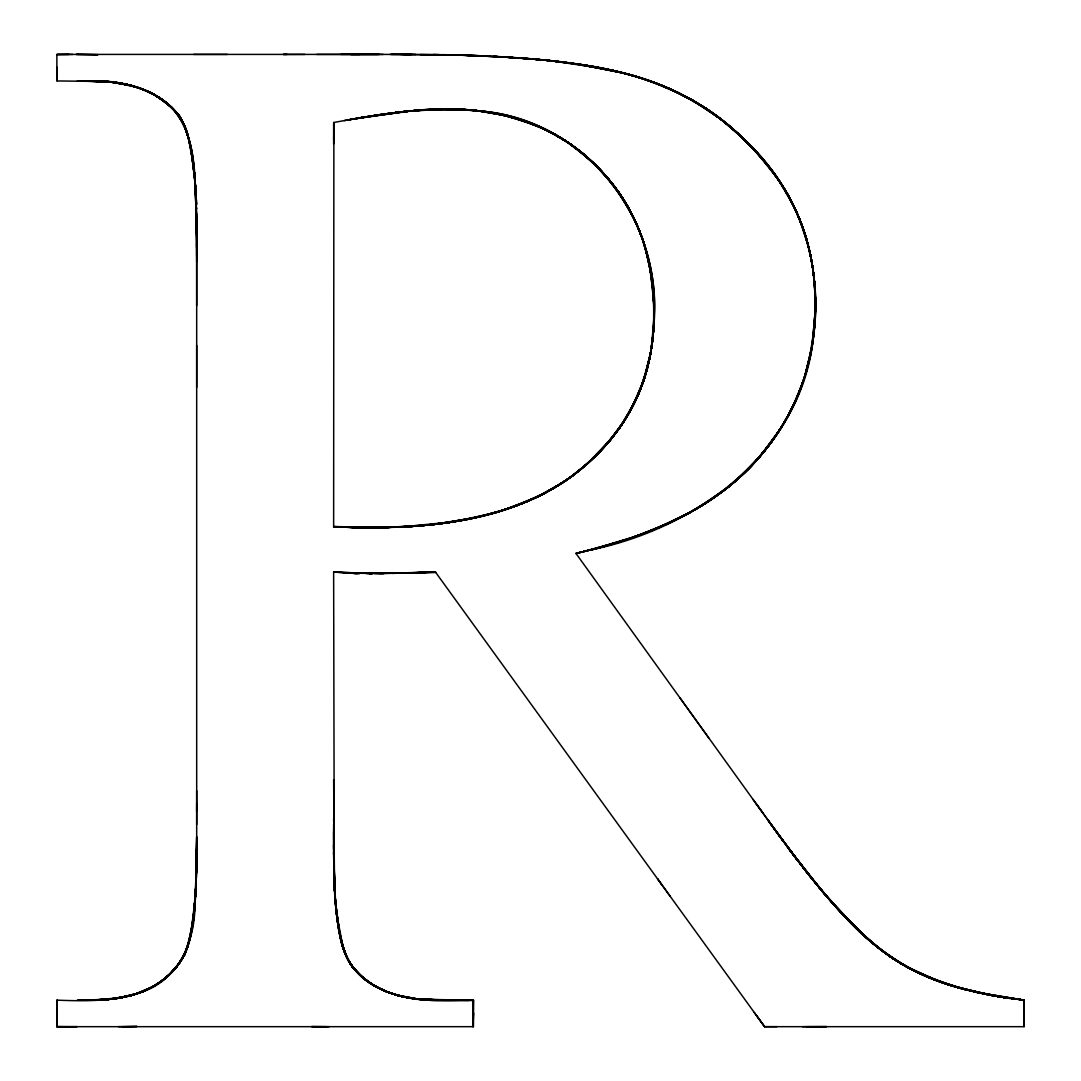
<?xml version="1.0" encoding="UTF-8"?>
<svg xmlns="http://www.w3.org/2000/svg" width="1081" height="1081" viewBox="0 0 1081 1081"><rect width="100%" height="100%" fill="white"/><g stroke="black" fill="none" stroke-linecap="round" stroke-linejoin="round"><path stroke-width="1.5" d="M196.688 387.39L196.688 345.447M333.637 139.733L333.637 122.518L357.487 118.207M196.688 261.453L196.418 207.944M196.661 247.738L196.593 219.538M192.837 922.498L187.824 946.118L184.446 955.59C198.553 918.174 195.607 877.137 196.688 837.924M196.688 824.546L196.688 790.697M196.607 860.746L196.688 836.856M543.77 128.653C523.663 119.707 502.206 113.856 480.396 111.032C586.564 119.572 664.247 222.267 653.775 326.246L653.654 298.626C655.897 337.191 649.37 376.891 630.264 410.834M196.593 861.814L196.688 846.193M335.678 905.067L339.677 933.943C333.191 899.527 333.718 864.327 333.637 829.438M790.184 199.012L778.752 180.081L755.497 151.043C808.953 205.471 826.546 287.681 809.101 360.851L814.425 327.286M196.688 841.775L196.323 877.515M196.634 811.182L196.688 803.359M189.932 143.759L193.945 168.041L195.296 183.648L196.161 199.877L194.539 174.757L191.053 149.219L195.539 187.175L196.688 227.037L196.688 854.449L195.742 891.514L193.094 920.85L195.945 887.042L196.688 849.463M333.637 850.409L333.637 832.181M333.637 143.922L333.88 122.491L333.637 526.92L386.039 527.447L429.184 524.934L410.821 526.461C473.816 522.272 540.432 506.759 588.199 462.884L567.984 479.072L588.253 462.844L611.13 438.994M196.688 837.099L196.445 872.651M473.464 1000.56L473.14 1026.68L473.221 1000.155L451.196 1000.155M678.733 92.912L658.126 83.967L677.733 92.453L695.421 101.979C666.369 84.71 633.79 74.184 600.671 68.103L620.832 72.373L578.105 64.171C638.385 71.859 698.461 94.223 742.323 137.544C797.575 186.81 823.952 263.521 813.452 336.434C817.952 299.032 814.858 260.399 801.872 224.875L807.169 241.455L812.196 264.088C806.399 229.348 792.049 196.066 770.213 168.393L778.658 179.959L770.213 168.393M187.878 945.943L193.594 916.891L195.729 891.92L196.418 859.8M653.843 302.423L652.667 286.208L654.113 312.747L653.748 327.3L653.721 298.883L654.032 318.003M815.398 302.126L814.628 324.651L815.412 303.91L814.534 287.343M815.385 301.207L814.979 319.949C816.682 288.343 813.047 256.278 802.413 226.375M56.874 1014.356L57.158 1000.155L56.874 1026.68L473.464 1026.68L473.464 1000.155C429.995 1002.236 372.432 1002.492 347.555 959.009C356.662 975.67 373.283 987.156 390.957 993.344L378.58 988.048L367.824 981.453M196.31 878.34L196.472 870.664C194.512 908.999 197.066 957.482 160.947 981.548L168.582 975.17L160.947 981.548M795.103 401.727L787.644 416.644C808.872 378.526 817.304 334.097 815.06 290.721C817.425 334.137 808.939 378.499 787.644 416.644C799.048 395.605 807.277 372.904 811.48 349.325M56.874 1012.667L57.279 1000.155L56.874 1013.235M196.174 881.501L194.256 911.094L195.891 884.447M196.323 877.758L196.472 870.664M653.64 327.381C655.086 304.964 652.816 282.438 648.532 260.426L648.127 258.818C660.302 314.206 654.87 375.85 622.44 423.671C586.726 478.059 525.069 510.191 461.938 520.353L491.733 513.637M644.006 379.323C650.965 358.851 653.667 337.218 654.086 315.666L651.424 348.65L653.478 330.367C651.248 366.094 638.885 401.078 617.954 430.143L633.588 404.537L643.668 380.796M473.464 1012.802L473.1 1026.68L473.464 1013.289M807.169 241.455L800.818 222.213L802.71 227.267L792.968 204.255L784.333 188.77C800.778 215.538 810.601 246.13 813.912 277.304C811.493 254.562 805.602 232.212 796.211 211.349C809.48 240.252 815.182 272.223 815.412 303.91L814.871 287.924L815.398 307.707L812.709 340.529C817.074 311.531 816.074 281.722 810.047 253.035M195.769 890.879L196.688 848.801L195.769 890.879L196.512 867.57C193.837 902.824 198.323 945.47 171.136 972.805L178.46 964.333C167.231 979.129 151.029 989.723 133.247 994.898C153.57 989.061 171.811 975.927 182.878 957.807M653.775 326.246L653.721 298.883M196.539 865.827L195.62 893.892L195.742 891.514L193.594 916.891L190.824 934.349L187.27 947.794M815.398 307.707L813.196 338.312L813.804 333.651C803.534 450.655 697.407 528.704 589.456 550.229L637.885 535.69L674.179 520.61C647.573 533.325 619.467 542.648 590.902 549.837C625.683 541.23 659.761 529.109 691.191 511.772L654.289 529.406M653.654 327.057L654.059 317.057M196.188 881.407L194.121 912.634L191.323 931.863M195.512 895.649L190.824 934.349L194.918 903.513L196.215 880.758M652.762 338.664L653.437 329.529L652.289 342.812C656.802 301.329 652.505 257.967 634.709 219.835C646.951 245.995 652.654 274.763 653.87 303.504C652.897 279.493 648.884 255.454 640.263 232.942M653.654 326.313L653.816 301.748L652.667 286.208L653.465 295.708M196.242 879.92L193.404 918.35M815.277 310.882L811.696 349.285M653.748 299.491C655.397 332.205 651.073 365.581 637.736 395.687L646.424 371.54L651.208 350.109L643.965 379.58M636.56 398.524C647.924 373.404 653.41 345.961 654.019 318.449M653.654 326.489L653.91 304.68L650.654 271.561L652.735 286.884M813.858 276.101L811.926 262.467C816.75 291.316 816.412 320.976 811.331 349.758M161.88 980.899L170.663 973.278L177.5 965.59L170.947 972.886C192.945 952.402 193.134 920.147 195.702 892.352M194.337 910.337L195.688 892.568M653.424 330.759L650.303 355.149L653.275 333.11M193.323 919.093L190.026 937.551L193.323 919.093L195.729 891.92M652.289 342.772L653.437 331.313L650.303 355.19M194.931 903.297C195.499 940.7 178.608 981.021 139.895 992.696C165.934 983.48 187.594 960.698 191.148 932.7C188.459 947.942 182.257 962.712 170.636 973.319C182.986 962.076 188.824 946.132 191.648 930.038M193.594 916.891L194.566 907.891M653.437 331.313C651.221 360.108 643.249 388.552 628.683 413.604L638.02 395.119L643.546 380.823L641.546 386.417M809.101 360.851C818.033 320.706 817.668 278.209 806.372 238.536M192.972 921.877L194.107 912.769M812.007 346.582L812.939 340.231C806.399 389.417 782.212 435.359 747.214 470.249M649.546 358.838L652.424 340.961M177.325 965.819C189.486 950.902 191.621 931.052 194.121 912.634L191.432 931.254L187.405 947.375M190.959 933.633L192.837 922.458M808.669 362.527L812.155 345.812L804.899 376.134L812.223 345.096C805.561 387.376 786.063 427.157 757.632 459.074M810.25 355.635L812.155 345.812M643.992 379.255L651.208 350.109M649.1 360.959L650.343 354.946L643.938 379.661L632.628 406.442L639.506 391.592L646.424 371.54L650.6 353.649C645.411 381.782 633.885 408.713 616.832 431.697C631.263 412.185 641.749 389.957 647.83 366.473M811.088 351.379L804.115 378.607L796.94 397.659M191.337 931.741L184.77 954.199L178.351 964.468M810.358 355.176L804.48 377.445L797.183 397.105L789.779 412.618M797.238 396.984L799.372 391.808L792.008 408.307L803.426 380.728L809.385 359.676M648.83 362.149L639.682 391.187L627.115 416.293L638.02 395.119M644.208 379.377L647.897 366.243L643.195 381.809M642.506 383.796L647.492 367.702M801.089 387.876L804.805 376.404M806.007 372.526C797.116 402.483 781.82 430.454 761.673 454.331L780.941 427.941C755.241 469.586 715.919 501.395 671.747 521.772C716.068 501.408 755.403 469.357 781.185 427.644L762.929 452.844M187.824 946.118L187.189 948.051L188.229 944.713L183.405 956.861M799.305 391.984C783.617 430.873 756.957 465.087 723.757 490.612C761.875 461.587 790.927 420.658 805.277 374.904M797.481 396.132L804.507 377.323M638.168 394.754L631.047 409.415L643.6 380.917L634.628 402.47L624.804 419.982L616.832 431.697M797.183 397.105L800.791 388.065L793.9 404.443M183.689 956.361L186.189 950.51C177.919 970.441 159.907 985.264 139.922 992.682C151.651 988.061 162.636 981.507 171.487 972.454L162.88 980.143L151.056 987.696M183.162 957.28L186.972 948.672M797.481 396.416C781.009 434.548 754.214 468.059 720.865 492.787M637.006 397.308L625.858 418.401M796.157 399.402L789.225 413.685L778.509 431.765M629.804 411.699L636.844 397.889M780.617 428.522L786.914 417.334M632.953 405.78C621.197 428.184 605.171 448.129 586.118 464.749L602.941 448.412L611.008 439.089M606.455 444.467L625.034 419.806L612.941 436.629L622.44 423.671L637.141 397.173C627.142 418.279 613.994 437.954 597.253 454.304L616.075 432.67L610.387 440.17M619.291 428.36L620.372 426.725L607.941 442.778L598.239 453.304L610.387 439.953L619.616 427.833L606.482 444.318M784.928 421.387L776.847 434.238L782.428 425.617C770.388 444.575 756.146 462.073 739.701 477.37L754.416 462.668L770.131 443.642L780.698 428.36M627.629 415.401C603.82 454.939 566.525 485.788 523.745 502.868M781.185 427.644C765.132 452.844 744.647 475.221 720.581 492.99M625.034 419.806L609.373 441.129M182.608 958.293L175.825 967.711L174.636 969.076L180.014 962.198L168.704 975.17M775.442 436.319L757.565 459.155M622.44 423.671L610.387 439.953L586.118 464.762L605.468 445.588M758.592 457.979L771.888 441.345L761.402 454.642M762.456 453.398L738.255 478.68M708.704 501.233C729.026 487.653 747.782 471.681 763.145 452.588M171.352 972.603L177.243 965.928C148.962 1002.519 98.371 1001.722 56.874 1000.155L56.874 1026.95L77.035 1026.68L64.955 1026.815M162.88 980.143L169.433 974.508L178.581 964.171L169.731 974.103M610.657 439.643L598.496 453.047L581.51 468.478L588.875 462.29M607.941 442.778L594.185 457.385M754.416 462.668C716.865 503.881 664.977 528.312 612.319 544.081M809.818 875.759L775.509 830.64L575.997 553.458C640.803 538.811 706.447 513.732 752.903 464.303M740.593 476.559L752.39 464.857M751.768 465.519L728.918 486.585L744.863 472.505M586.74 464.222L600.887 450.628C557.377 497.949 493.044 518.556 430.711 524.798L471.532 518.299L461.938 520.353M77.359 1000.155C103.046 1000.695 129.95 999.52 152.948 986.683L132.868 995.02L107.424 999.52C129.977 997.763 152.786 990.318 169.433 974.508M162.015 980.791L167.596 976.116M586.578 464.344C560.39 487.599 528.366 503.314 494.814 512.772M558.674 485.193L574.687 474.181L558.674 485.193L541.838 494.666L561.201 483.612L574.389 474.41M728.337 487.045L702.974 504.854L686.867 514.178L713.001 498.355L729.675 486.018M726.473 488.504L694.651 509.948L672.652 521.366M574.97 473.964C506.286 525.231 416.131 529.933 333.637 526.839L357.757 527.636L396.835 527.163L350.595 527.312M576.686 472.64C552.364 491.423 524.055 504.53 494.558 512.88M553.594 488.261L566.498 480.113L553.648 488.234L531.974 499.354M574.687 474.181C522.988 513.205 456.533 524.92 393.281 527.325M154.124 986.061L163.92 979.318M597.523 548.202L593.577 549.243L629.52 538.581L651.384 530.568L622.278 540.986L575.997 553.458L597.523 548.202L593.131 549.351C632.412 539.297 670.842 524.866 705.353 503.354L702.38 505.219L722.392 491.652M103.803 999.803L90.655 1000.155C107.857 1000.06 125.301 998.331 141.476 992.115L139.895 992.696L152.218 987.075L163.217 979.872M566.498 480.113L540.081 495.517L522.826 503.26M702.38 505.219L709.879 500.476C688.07 514.515 664.653 525.934 640.29 534.838L674.99 520.204L671.247 522.001M690.016 512.435L713.001 498.355M694.651 509.948L704.474 503.908L681.827 516.772L665.342 524.677M564.498 481.518L537.96 496.544L514.84 506.232L534.892 498.03L546.824 492.044L530.176 500.152L502.125 510.57L525.92 501.949M686.867 514.178L691.191 511.772M540.257 495.436L557.323 486.058M547.31 491.787L517.367 505.354L500.841 510.962M671.625 521.826L687.719 513.705M143.408 991.304L153.678 986.304M152.218 987.075L133.341 994.831L144.813 990.696M537.96 496.544L504.286 509.908L477.64 517.164M641.938 534.244L666.274 524.258M512.326 507.178L532.595 499.071M643.303 533.73L658.505 527.704M513.34 506.813L499.679 511.327L526.825 501.57M509.746 508.111L527.487 501.287M637.885 535.69L654.586 529.285M632.493 537.46L661.748 526.298L632.493 537.46L596.915 548.364M507.813 508.813L514.461 506.408L494.733 512.772L502.341 510.502M593.131 549.351L622.278 540.986L645.222 533.041M626.034 539.797L629.912 538.46M133.274 994.844L142.57 991.655M143.057 991.439L130.936 995.56L118.14 998.168L131.72 995.371L138.557 993.128L118.397 998.209L91.439 1000.155M616.548 542.784L636.479 536.203M79.953 1000.155L102.033 999.898L116.37 998.506L138.327 993.155L120.775 997.804L107.424 999.52M138.368 993.182L117.275 998.385M609.657 544.838L628.466 539M627.764 539.243L608.954 545.04L622.278 540.986M486.22 515.069L511.745 507.394M507.651 508.867L476.343 517.434L493.22 513.259L449.993 522.339L466.452 519.529L452.655 521.907M500.611 511.002L470.14 518.745L440.143 523.65M484.437 515.529L500.517 511.016M592.374 549.526L604.36 546.31L575.997 553.458L598.833 547.837M590.902 549.837L604.549 546.256M131.841 995.25L110.492 999.236L93.493 1000.155M94.533 1000.128L122.842 997.439L105.56 999.668L78.035 1000.155L109.654 999.317L131.733 995.25M118.221 998.236L131.72 995.371M471.532 518.299L442.926 523.299L418.658 525.866L453.25 521.812L470.14 518.745C428.806 527.028 386.403 528.609 344.353 527.096L401.673 526.92L453.061 521.839L438.994 523.799M463.168 520.137L472.383 518.272L453.425 521.785M333.637 526.92L336.948 527.001L333.637 526.92C381.174 528.406 429.265 527.879 475.91 517.529L434.657 524.353M349.595 119.64L392.119 113.019M121.153 997.749L122.842 997.439M344.19 120.613L382.228 114.316M349.825 119.599L367.081 116.667M356.338 118.424C396.2 111.924 436.846 106.087 477.248 110.654L448.98 108.978L429.319 109.546L451.142 109.019L476.735 110.586L463.357 109.465M373.107 115.721L360.365 117.734L409.267 111.046L435.548 109.397L409.267 111.046L425.59 109.694M381.512 114.397L356.771 118.342L412.618 110.721L381.512 114.397L404.335 111.546M370.04 116.208L391.917 113.046M371.783 115.924L403.105 111.667L426.482 109.722M411.118 110.87L351.636 119.275C388.538 112.924 426.036 107.438 463.587 109.505L461.209 109.343L477.248 110.654M109.654 999.317L118.41 998.209L101.33 999.911L80.305 1000.155M427.049 525.136L450.899 522.204M393.457 112.87L411.253 110.857M438.575 523.839L430.751 524.758L441.859 523.434L427.09 525.136M424.59 109.749L395.214 112.627L407.983 111.181M395.214 112.627L411.739 110.816M394.633 112.694L417.388 110.276M92.817 1000.155L116.586 998.398L98.303 1000.006M409.726 526.515L435.535 524.231M367.31 527.636L395.011 527.244L423.887 525.366M403.105 111.667L421.198 109.965M101.33 999.911L116.532 998.493M406.848 111.289L448.98 108.978L463.668 109.478M418.306 525.893L432.873 524.569M406.294 526.974L417.104 526.001M406.442 526.96L429.089 524.947M596.861 166.515L611.697 182.878L627.939 206.768C608.779 173.541 579.538 146.259 545.189 129.247L568.768 143.003L582.916 153.637L568.768 143.003L551.364 132.544C567.147 141.03 581.713 151.678 594.536 164.204C548.175 117.14 477.829 103.452 414.131 110.586L426.711 109.708M405.78 111.397L425.955 109.667M429.833 109.478L451.817 109.032L430.157 109.424M419.86 525.758L387.701 527.42M413.401 110.64L441.237 109.019L462.844 109.492M421.671 109.938L426.644 109.694M429.968 109.532L464.479 109.627L431.468 109.33L463.519 109.546M429.062 109.492L462.492 109.478M407.74 526.609L352.676 527.406L373.202 527.636M386.039 527.447L406.902 526.663M380.742 573.471L425.346 572.417M405.037 526.758L384.836 527.46L397.605 527.069M431.468 109.33L439.913 109.046M966.549 989.845L994.304 995.885L1024.126 1000.155L1024.126 1026.68L764.564 1026.68L435.44 572.065L374.35 573.498M356 573.403L348.041 573.025L390.984 573.092M416.55 572.687L435.454 572.092M411.51 572.781L425.887 572.376M368.729 527.636L395.011 527.244M84.007 1000.155L101.925 999.898M122.342 1026.68L137.084 1026.45L118.478 1026.68M340.758 54.415L383.187 54.415M432.968 109.262C463.06 108.141 493.598 110.87 522.326 120.288L507.016 115.91L478.802 110.87L483.45 111.424L497.328 113.721L475.167 110.397L446.183 108.965L468.411 109.83M378.377 573.498L399.686 573.227M68.887 54.415L56.874 54.536L72.643 54.415M287.127 54.415L283.236 54.455L304.774 54.415M381.715 527.514L333.637 526.542L357.757 527.636M369.27 573.525L384.079 573.43L375.648 573.457M372.283 573.471L333.637 572.092L334.299 883.758L333.637 852.085M806.777 1026.68L826.533 1026.626L802.426 1026.68M227.321 54.415L193.661 54.415M371.54 573.511L346.406 572.916L355.852 573.281M360.054 54.415L316.774 54.415M410.685 54.415L56.874 54.415L56.874 80.94L107.249 81.548M400.551 54.415L412.037 54.415M391.457 54.415L415.685 54.455M442.48 1000.155L412.388 998.493L430.738 1000.02L415.28 998.993L442.021 1000.128L414.091 998.736L397.754 995.533L418.388 999.249L468.695 1000.479M350.122 963.549L352.73 967.509L363.121 977.832L351.649 965.928L361.554 976.427L374.756 986.021C364.135 979.143 353.338 971.008 347.758 959.293C361.419 984.521 391.146 996.479 418.401 999.249L403.375 996.844L390.025 993.02L404.267 997.033L419.658 999.357L396.011 994.993L418.401 999.249L473.464 1000.222M420.333 54.55L439.264 54.658M452.52 1000.155C424.792 1000.722 394.916 999.466 371.04 983.642C383.133 991.277 396.741 996.114 410.861 998.182L402.389 996.628L386.498 991.682M776.847 1026.68L764.564 1026.68L754.268 1012.465M329.381 1026.68L311.679 1026.599L326.881 1026.68M389.89 54.415L449.764 54.834L402.767 54.415M77.251 80.94L113.451 82.129L138.395 87.71M448.75 1000.155L429.508 999.979L453.79 1000.155M441.237 109.019L475.748 110.465L467.316 109.749M429.508 999.979L451.25 1000.155M432.9 54.604L445.683 54.726M366.081 573.471L372.742 573.525L333.637 572.092L357.487 573.525L344.055 572.768M425.022 999.803L442.048 1000.155C403.699 1002.425 354.798 988.115 342.866 946.983C346.947 963.347 358.797 976.251 372.904 984.845C350.095 972.859 340.826 947.902 337.704 923.877L343.853 949.875M56.874 1026.518L74.63 1026.68M76.075 54.415L98.006 54.712L76.656 54.415M103.127 81.224L91.128 80.94C109.14 81.224 127.423 82.953 144.246 89.858L130.517 85.291L107.397 81.561L132.409 85.777C116.829 81.643 100.601 80.818 84.561 80.94L113.451 82.129L88.291 80.94C109.046 80.791 130.261 83.102 149.273 91.939M433.792 54.618L460.195 55.117L443.967 54.699M367.648 527.636L342.015 527.109M463.168 1000.155L473.464 1000.357M457.52 1000.155L471.87 1000.479M443.548 54.699L460.195 55.117M343.582 527.163L363.459 527.636M379.39 54.415L350.73 54.415L378.404 54.415M472.235 55.644L454.061 54.942L504.827 56.969L537.946 59.482L495.26 56.482M352.757 573.335L359.689 573.525L343.623 572.741M463.573 55.212L511.367 57.388L465.438 55.266M463.222 55.212L482.058 55.834L469.505 55.388M85.467 80.94L115.424 82.44M454.061 54.942L455.479 54.996M91.128 80.94L105.776 81.494M463.56 109.519L449.845 108.992L463.763 109.586M473.924 55.509L490.166 56.226M494.598 56.469L512.84 57.496L493.476 56.388L537.946 59.482M422.712 999.533L431.778 1000.047M511.367 57.388L499.071 56.671C579.538 60.941 667.153 71.549 730.256 126.72L750.944 146.205L768.942 166.852M434.157 1000.114L417.334 999.141L431.86 1000.047M499.976 56.712L534.163 59.104M162.15 99.52C146.34 88.669 127.423 83.129 108.424 81.697L132.72 85.872L111.965 81.967L90.061 80.94C129.355 79.116 179.216 95.277 188.635 138.463C184.865 117.343 168.758 101.641 150.273 92.493M519.65 57.996L539.905 59.671M519.583 57.996L542.419 59.914L530.068 58.847M456.074 109.14L485.653 111.775L466.127 109.654L476.735 110.586M523.745 58.293L552.229 60.887L528.42 58.631C571.295 62.441 614.603 67.86 655.208 82.845M536.135 59.293C583.172 63.928 631.304 70.481 674.382 91.074C634.601 72.116 590.456 65.009 546.986 60.374L564.471 62.36M543.986 60.077C576.97 63.495 610.008 68.279 641.722 78.237L614.603 70.873L571.525 63.266M548.053 60.482L583.524 65.036M549.472 60.617L560.107 61.806M551.675 60.833L605.644 68.981M117.005 82.629L110.411 81.818L126.342 84.332C143.395 88.237 159.839 95.696 172.365 108.168L158.434 97.141C197.323 119.383 193.553 170.568 196.431 209.052C195.539 183.756 194.391 158.096 187.297 133.625C181.635 110.843 160.866 95.993 139.895 88.183L156.137 95.736L171.609 107.451M475.167 110.397L505.813 115.626L498.746 114.032M478.261 110.789L504.881 115.41L536.325 125.531L511.637 117.059L487.22 111.951L497.328 113.721M109.113 81.71L119.883 83.075M990.75 995.263L1024.126 1000.155L975.562 992.115L1024.126 1000.155L996.979 996.331L1011.857 998.601M558.701 61.617L571.876 63.306M965.252 989.534L993.453 995.736L1024.126 1000.155L988.075 994.723L947.591 984.588M410.01 998.114L419.658 999.357M485.734 111.735L482.748 111.329L504.881 115.41L498.909 114.073C523.88 119.261 547.986 128.923 569.133 143.26M478.897 110.884C582.173 118.356 660.775 215.538 654.046 317.422M838.41 909.689L861.3 932.998L829.668 899.892L803.278 867.827C830.411 901.959 859.084 936.078 895.73 960.401C851.652 930.849 818.668 888.082 786.941 846.247L821.087 889.933L850.49 922.417L842.802 914.431C874.84 951.185 917.485 978.237 965.063 989.493L958.05 987.534L983.71 993.831L1006.181 997.817L975.562 992.115M997.979 996.479L1012.87 998.736M477.37 110.721C524.555 115.356 570.295 136.571 602.212 171.96C589.334 158.394 574.984 146.246 558.836 136.746L570.228 144.016M997.858 996.466L1010.032 998.371C963.144 991.601 915.404 977.994 878.015 947.605L899.054 962.36M998.479 996.587L1009.897 998.358L975.467 992.088L940.781 981.98L961.185 988.466L926.133 976.278L900.297 963.13L902.986 964.738L888.258 955.374M989.223 994.952L952.888 986.007L935.551 980.048C959.442 988.98 984.386 994.763 1009.613 998.317M480.396 111.032L498.382 113.951M111.965 81.967C127.355 83.899 142.651 87.912 156.137 95.736M626.534 73.805L577.984 64.144L625.426 73.508M579.929 64.455L595.442 67.09M988.075 994.723L1007.276 997.979M578.105 64.171C609.292 68.914 640.371 75.765 669.328 88.588M410.861 998.168L397.065 995.317L418.212 999.222M1004.817 997.628L963.874 989.183L995.425 996.074M996.331 996.223L955.604 986.818L936.335 980.345L954.199 986.399M130.409 85.264L116.843 82.615L93.182 80.94C128.301 80.764 171.028 92.763 185.405 128.261L179.446 115.681L174.311 110.262M993.453 995.736L959.563 987.98M989.129 994.939L960.36 988.223M118.788 82.899L131.517 85.521L143.246 89.453M491.26 112.64L509.313 116.478L536.325 125.531M597.874 67.441L627.034 73.927M492.76 112.91L511.637 117.059M397.876 995.574L401.983 996.533L388.903 992.642L379.944 988.656M526.069 121.585L498.922 114.14L509.637 116.775M499.017 114.14L518.299 119.018L531.244 123.477M508.597 116.316L524.717 121.113L541.513 127.761C567.741 139.625 590.78 157.88 609.225 179.905C592.239 159.718 571.471 142.692 547.864 130.801M333.637 818.682C334.921 864.949 330.056 913.729 347.028 957.888L342.501 946.361L340.042 935.592C343.204 960.86 361.446 981.534 384.606 990.912L404.267 997.033M501.084 114.532L518.434 119.059L536.676 125.68L555.134 134.625M394.754 994.588L403.375 996.844M640.317 77.778L620.413 72.265C690.502 88.088 753.119 133.949 788.765 196.391C768.402 160.988 739.35 130.652 705.312 108.114L717.852 116.883L688.273 97.885C708.893 109.113 727.648 123.531 744.593 139.746M947.686 984.615L966.184 989.777L946.834 984.075L919.782 973.386L937.281 980.71L955.604 986.818M624.115 73.157L649.208 80.683M512.989 117.464L518.434 119.059M507.354 115.991C529.136 121.585 550.08 130.436 568.768 143.003M509.313 116.478L525.298 121.315L519.475 119.369L546.783 130.261M178.338 114.735L172.028 107.843L161.974 99.506L175.946 111.802L180.946 118.653C164.096 93.317 132.22 82.751 103.019 81.224C125.937 82.724 149.61 88.683 167.474 103.803M127.126 84.507L143.881 89.709L139.895 88.183M637.682 77.008L662.977 86.034L689.61 98.709L675.044 91.182L652.451 81.778M842.802 914.431C872.408 947.497 909.743 974.049 952.888 986.007M638.236 77.116L662.153 85.656M398.673 995.75L384.106 990.696L386.268 991.588L372.296 984.467L362.324 977.116M647.641 80.17L681.03 94.101M933.335 979.183L948.618 984.683M656.275 83.251L649.046 80.643C678.571 91.142 706.433 106.478 730.351 126.801M521.38 120.018L541.513 127.761M526.65 121.829L531.73 123.666M913.067 970.157L942.673 982.629C898.487 968.698 862.476 937.754 832.627 903.297L844.437 916.188M526.744 121.883L538.392 126.396M525.771 121.491L542.5 128.193L556.391 135.341M940.119 981.751L908.918 967.995L893.514 958.942L880.015 949.199M652.829 81.926L671.382 89.52M924.971 975.778L929.836 977.778M916.188 971.711L934.781 979.683L906.081 966.455L909.972 968.549C874.529 949.807 846.842 920.026 821.087 889.933C849.504 923.282 880.745 956.496 921.674 974.265M657.018 83.534L677.733 92.453L695.421 101.979M923.093 974.873L930.187 977.913L903.824 965.171M659.302 84.426L674.166 91.034M142.097 89.007L152.435 93.669L163.245 100.411M376.31 986.885L388.903 992.642L400.267 996.128C377.472 989.98 353.933 976.454 345.136 953.361L345.42 954.104L340.015 935.727M665.626 86.912L693.097 100.601L706.825 109.113M534.852 124.896C603.482 152.299 650.911 222.091 653.424 295.64L652.019 280.857M145.367 90.399L151.286 93.142M389.417 992.817C368.607 984.764 348.677 969.495 342.866 946.983M142.503 89.169C160.65 96.587 178.541 109.154 185.405 128.261M373.607 985.372L387.43 992.061M154.569 94.966L145.219 90.372L156.38 95.885L168.758 104.816M756.051 151.759L737.58 133.152L716.757 116.072L700.826 105.208L721.446 119.586L692.759 100.411L675.652 91.696L703.339 106.816M921.998 974.413C901.027 964.82 881.623 952.023 864.827 936.2L889.163 955.982L915.445 971.346M677.733 92.453L693.178 100.655M150.435 92.561L153.921 94.412M688.246 97.871L705.69 108.37L688.246 97.871L692.759 100.411M900.297 963.13L907.162 967.049L882.65 951.199L865.678 937.051L868.759 939.848L852.693 924.444M548.283 131.004L566.647 141.611L590.496 160.285M894.555 959.644L906.837 966.873M550.999 132.355L569.092 143.233L582.916 153.637M150.678 92.804L163.366 100.506M690.083 98.898L706.461 108.884M155.124 95.128L163.353 100.276M902.149 964.252L875.934 945.916L856.963 928.917M152.759 93.831L167.474 103.776M889.595 956.28L902.5 964.455M376.607 987.034C356.771 976.805 343.109 957.428 340.015 935.335L343.15 947.834L347.69 959.306L353.433 968.238M374.972 985.994C364.108 979.359 353.811 970.792 347.798 959.388M742.025 137.273L725.729 122.95L700.826 105.208C726.216 121.099 748.498 141.584 767.321 164.825M375.148 986.237C365.216 979.967 355.608 972.481 349.352 962.374M705.312 108.114L715.338 114.991M563.228 139.395C585.497 153.434 604.401 172.325 619.764 193.621M567.403 142.111L582.335 153.151L593.212 162.853L581.47 152.407L596.698 166.258L611.697 182.878L624.953 201.674M720.5 118.856L718.595 117.437C739.215 132.963 757.403 151.583 773.05 172.095L760.956 157.245L740.35 135.706L745.471 140.598L763.74 160.474L741.296 136.584L743.444 138.638L720.5 118.856L745.471 140.598M569.092 143.233C586.902 155.84 602.995 170.974 616.021 188.526M161.974 99.506C202.715 129.396 193.404 187.445 196.688 231.766M882.515 951.104L869.84 940.754L878.745 948.145M577.119 149.029L598.523 168.096M350.406 964.184L356.906 971.995L352.217 966.671L359.473 974.494L367.756 981.413M163.609 100.682L172.095 107.911L169.866 105.843C180.986 115.032 186.486 128.68 189.648 142.381L185.878 129.828M854.22 926.174L878.556 948.037M725.729 122.95L737.58 133.152M729.459 126.058L743.809 138.99M863.746 935.2L871.097 941.821L837.937 909.162M359.473 974.494L361.284 976.184L352.217 966.671M169.352 105.33L173.311 109.073L170.636 106.519C181.297 115.64 186.54 129.044 189.648 142.381M849.639 921.566L865.178 936.592M862.098 933.741L840.478 911.918L851.679 923.606M347.866 959.266L352.879 967.509L362.203 977.008M602.212 171.96L595.063 164.623L612.819 184.311L612.076 183.365L618.575 192.013L634.209 218.767M857.314 929.282L821.087 889.933M742.323 137.544L756.308 152.029M352.541 967.076L361.649 976.521M850.301 922.228L829.668 899.892M171.325 107.181L178.595 115.045M596.604 166.163C624.642 193.58 643.276 229.942 650.1 268.466L645.06 247.117L639.439 230.821M830.113 900.405L843.248 914.918M352.879 967.509L356.879 971.968M814.979 882.461L788.495 848.369L809.669 875.948L789.4 849.612L826.438 896.149L811.588 878.299L807.696 873.489L831.681 901.838M763.943 160.718L755.889 151.475L773.05 172.095M834.627 905.581L814.588 881.974M755.497 151.043C778.969 176.325 797.346 206.593 806.764 239.887M819.506 888.014L826.127 895.798L808.21 874.124L778.239 834.383M819.047 887.447L824.357 893.744M757.376 153.164L772.104 170.798L782.185 185.337M653.437 296.194C651.248 263.332 642.546 230.604 625.345 202.309L633.723 217.74L641.628 236.55C633.182 213.335 620.197 191.945 603.725 173.555L618.575 192.013L617.156 190.08C629.534 207.593 639.263 226.996 645.208 247.644M606.765 176.987L616.454 189.121M800.508 864.219L820.263 888.947M789.076 849.166L811.588 878.299M609.441 180.162L619.926 193.837L627.939 206.768M788.495 848.369L797.413 860.219M777.225 177.906L793.738 205.917L782.887 186.472L769.631 167.69L782.887 186.472L795.251 209.119M774.428 829.141L795.9 858.26M782.766 840.572L768.483 820.871L796.967 859.638M756.051 803.615L797.589 860.449M775.023 829.843L798.521 861.652M769.753 822.641L784.955 843.275M752.917 799.264L762.551 812.412M756.524 1015.572L764.645 1026.68M767.605 819.655L782.239 839.856M708.731 737.877L679.881 697.785M670.206 896.352L657.532 878.758L662.14 885.204M617.129 190.04L630.466 211.376M617.481 190.513C637.236 218.065 648.87 250.954 652.451 284.587M788.454 195.81L778.158 179.243C795.44 204.66 807.007 233.82 812.196 264.088M618.724 192.202C630.399 209.241 639.466 228.037 645.262 247.873M179.446 115.681L183.324 123.275L177.473 113.6L183.865 124.437L187.716 135.003L190.688 147.638L188.27 137.098L193.796 167.15L192.661 158.623L192.256 156.015L195.661 189.716M177.635 113.802L183.324 123.275M781.59 184.405L788.549 196.012M178.108 114.424L183.067 122.721L188.635 138.463M347.825 959.212L352.73 967.509L346.569 956.874L343.42 948.605M178.487 114.91L183.148 122.883M785.684 190.972L791.968 202.255L800.237 220.727M791.968 202.255L786.455 192.296L797.278 213.552L804.656 233.091L802.859 227.686M788.076 195.148L796.44 211.673M183.865 124.437L182.081 120.586C194.202 146.773 194.472 176.271 196.647 204.485L195.688 190.121L196.688 230.118M635.196 220.862L641.776 236.928L646.938 254.13L651.221 274.939L650.384 270.088L650.938 273.263M639.384 230.699L640.911 234.631M333.853 868.84C335.178 900.257 335.164 933.376 349.258 962.239L342.528 945.753L347.001 957.82L342.137 944.267L339.583 933.498M185.824 129.45C194.026 154.407 195.539 180.973 196.188 207.066M185.864 129.598L187.716 135.003M801.872 224.875L805.426 235.482M642.627 239.523L649.222 263.994L653.505 296.072M186.54 131.382L188.783 139.003L184.554 126.099L179.122 115.748L172.919 108.695C197.891 137.544 193.729 179.905 196.526 215.47L195.539 187.175M812.223 264.291L808.953 248.252L799.278 218.321C807.575 239.306 813.02 261.494 814.344 284.06M645.06 247.117L651.221 274.939M806.723 240.441L810.493 255.211M809.534 250.765L806.642 239.414L810.547 255.494M336.623 913.702L343.15 947.834M343.028 947.469C337.84 928.606 335.583 909.094 334.583 889.609L336.853 916.296L334.556 889.041M187.297 133.625L191.621 152.205L194.607 175.46M342.501 946.361L338.894 929.836L335.732 905.459M189.932 143.746L190.769 147.854M188.445 137.76L192.499 157.583L194.377 172.852M341.407 941.51L337.38 920.309L334.921 895.919L337.529 922.242L336.164 909.58M647.127 254.832L651.505 277.114M337.38 920.309L339.704 934.106L336.745 915.499M189.945 144.003L194.107 170.095M339.745 934.241L335.178 899.27L333.637 851.652M340.704 938.119C335.542 914.188 334.137 889.677 333.799 865.273L334.245 882.637M809.858 252.197L813.034 269.98L814.196 283.087M339.731 934.106L336.015 908.878M191.053 149.219L194.539 174.757M339.677 933.943L335.178 899.27L333.664 856.247M190.364 145.678L194.877 178.635L196.431 209.052M191.134 149.651L195.134 181.459L196.337 204.674M191.459 151.367L195.134 181.459M811.939 262.521L813.912 277.304M192.472 157.394L193.513 165.015M651.411 276.371L651.87 279.749M651.411 276.574L652.978 289.546M336.88 916.566L337.542 922.417M652.154 282.654L653.41 295.64M813.52 273.493L814.979 289.6M814.479 286.37L815.209 294.572M196.12 202.552L194.985 179.851L196.215 214.957M652.91 288.776L653.505 296.424M334.678 891.784L335.569 903.797L333.637 853.22M334.583 889.609L335.407 902.013L333.948 874.786M194.985 179.851L195.81 192.688M334.583 888.487L335.326 901.068M195.296 183.648L195.742 191.175M815.25 296.316L813.588 273.979L810.412 254.819L813.196 271.115L815.169 292.924L815.236 313.922M333.975 875.651L335.029 897.406M334.515 888.069L333.637 779.86M333.853 868.719L334.137 880.339L333.637 844.923L334.529 888.014M196.012 196.931L196.688 236.658M196.323 211.727L196.688 233.793L196.539 216.105M56.874 67.13L57.239 80.94M653.627 298.815L653.991 319.625M196.512 222.024L196.688 240.198M1023.91 1000.128L1024.126 1026.68M196.566 218.335L196.688 234.618M333.637 824.168L333.732 843.261M196.647 223.672L196.688 233.793M196.647 243.509L196.688 256.629M196.62 221.686L196.688 245.928M196.634 222.632L196.688 305.653M653.478 330.313L652.694 339.339L653.505 330.381M587.213 463.763L572.862 475.559L587.226 463.763M414.158 572.781L392.187 573.322L435.643 572.362L414.158 572.781M773.145 172.244L765.943 163.123L779.779 181.567L773.145 172.244M808.21 874.124L791.022 851.828L808.21 874.124"/></g></svg>
